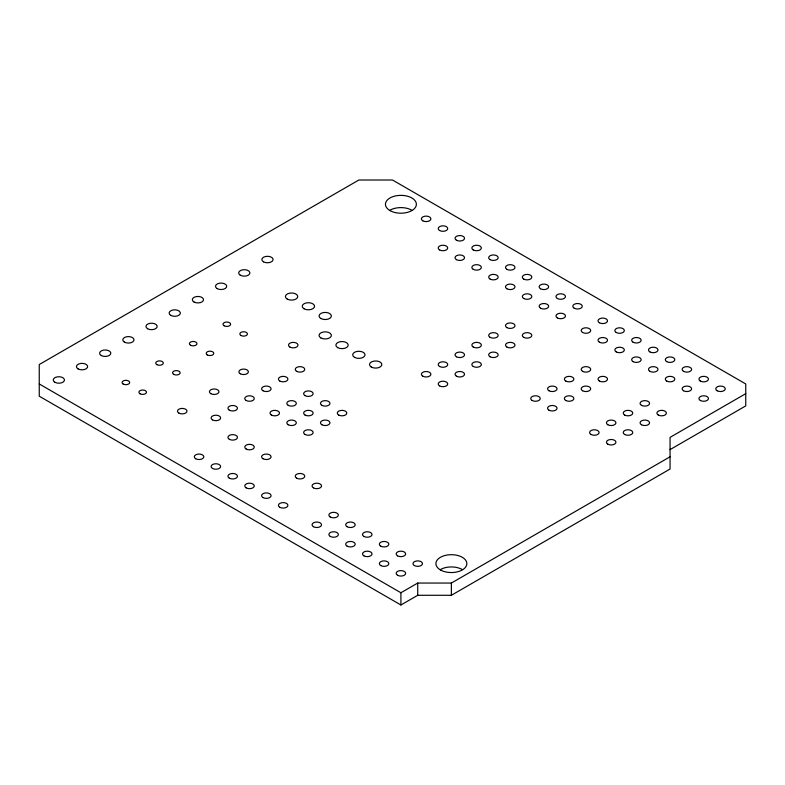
<?xml version="1.0" encoding="UTF-8"?>
<svg xmlns="http://www.w3.org/2000/svg" width="785" height="785" viewBox="0 0 785 785"><rect width="100%" height="100%" fill="white"/><g stroke="black" fill="none" stroke-linecap="round" stroke-linejoin="round"><path stroke-width="1.18" d="M39.25 383.953L400.909 592.754L417.728 583.049L451.375 583.049L670.056 456.791M745.75 393.668L670.056 437.373L670.056 469.028L451.375 595.285L417.728 595.285L400.909 604.99L39.25 396.189L39.25 364.534L358.853 180.01L392.5 180.01L745.75 383.953L745.75 405.904L670.056 449.609M451.375 583.049L451.375 595.285M417.728 583.049L417.728 595.285M400.909 592.754L400.909 604.99M440.444 569.547A15.464 8.929 0 0 1 462.306 569.547M389.978 210.213A15.464 8.929 0 0 1 411.84 210.213M548.941 410.172A4.759 2.747 0 0 0 556.899 408.946A4.759 2.747 0 0 0 551.07 405.58A4.759 2.747 0 0 0 548.941 410.172M532.122 400.468A4.759 2.747 0 0 0 540.08 399.231A4.759 2.747 0 0 0 534.251 395.866A4.759 2.747 0 0 0 532.122 400.468M565.759 400.468A4.759 2.747 0 0 0 573.717 399.231A4.759 2.747 0 0 0 567.898 395.866A4.759 2.747 0 0 0 565.759 400.468M548.941 390.753A4.759 2.747 0 0 0 556.899 389.517A4.759 2.747 0 0 0 551.07 386.161A4.759 2.747 0 0 0 548.941 390.753M582.578 390.753A4.759 2.747 0 0 0 590.546 389.517A4.759 2.747 0 0 0 584.717 386.161A4.759 2.747 0 0 0 582.578 390.753M565.759 381.039A4.759 2.747 0 0 0 573.717 379.812A4.759 2.747 0 0 0 567.898 376.447A4.759 2.747 0 0 0 565.759 381.039M599.406 381.039A4.759 2.747 0 0 0 607.364 379.812A4.759 2.747 0 0 0 601.536 376.447A4.759 2.747 0 0 0 599.406 381.039M582.578 371.325A4.759 2.747 0 0 0 590.546 370.098A4.759 2.747 0 0 0 584.717 366.732A4.759 2.747 0 0 0 582.578 371.325M262.975 458.734A4.759 2.747 0 0 0 270.933 457.508A4.759 2.747 0 0 0 265.104 454.142A4.759 2.747 0 0 0 262.975 458.734M246.156 449.02A4.759 2.747 0 0 0 254.114 447.793A4.759 2.747 0 0 0 248.286 444.428A4.759 2.747 0 0 0 246.156 449.02M229.328 439.315A4.759 2.747 0 0 0 237.296 438.079A4.759 2.747 0 0 0 231.467 434.713A4.759 2.747 0 0 0 229.328 439.315M296.622 371.325A4.759 2.747 0 0 0 304.58 370.098A4.759 2.747 0 0 0 298.751 366.732A4.759 2.747 0 0 0 296.622 371.325M279.794 381.039A4.759 2.747 0 0 0 287.752 379.812A4.759 2.747 0 0 0 281.933 376.447A4.759 2.747 0 0 0 279.794 381.039M262.975 390.753A4.759 2.747 0 0 0 270.933 389.517A4.759 2.747 0 0 0 265.104 386.161A4.759 2.747 0 0 0 262.975 390.753M246.156 400.468A4.759 2.747 0 0 0 254.114 399.231A4.759 2.747 0 0 0 248.286 395.866A4.759 2.747 0 0 0 246.156 400.468M229.328 410.172A4.759 2.747 0 0 0 237.296 408.946A4.759 2.747 0 0 0 231.467 405.58A4.759 2.747 0 0 0 229.328 410.172M212.509 419.887A4.759 2.747 0 0 0 220.467 418.66A4.759 2.747 0 0 0 214.648 415.294A4.759 2.747 0 0 0 212.509 419.887M288.203 424.744A4.759 2.747 0 0 0 296.171 423.507A4.759 2.747 0 0 0 290.342 420.152A4.759 2.747 0 0 0 288.203 424.744M305.031 415.029A4.759 2.747 0 0 0 312.989 413.803A4.759 2.747 0 0 0 307.161 410.437A4.759 2.747 0 0 0 305.031 415.029M321.85 405.325A4.759 2.747 0 0 0 329.808 404.089A4.759 2.747 0 0 0 323.979 400.723A4.759 2.747 0 0 0 321.85 405.325M178.872 413.087A4.759 2.747 0 0 0 186.83 411.86A4.759 2.747 0 0 0 181.001 408.494A4.759 2.747 0 0 0 178.872 413.087M439.6 230.505A4.759 2.747 0 0 0 447.558 229.279A4.759 2.747 0 0 0 441.729 225.913A4.759 2.747 0 0 0 439.6 230.505M422.781 220.801A4.759 2.747 0 0 0 430.739 219.564A4.759 2.747 0 0 0 424.911 216.199A4.759 2.747 0 0 0 422.781 220.801M490.066 337.334A4.759 2.747 0 0 0 498.024 336.108A4.759 2.747 0 0 0 492.195 332.742A4.759 2.747 0 0 0 490.066 337.334M506.884 269.353A4.759 2.747 0 0 0 514.842 268.127A4.759 2.747 0 0 0 509.023 264.761A4.759 2.747 0 0 0 506.884 269.353M523.703 279.067A4.759 2.747 0 0 0 531.671 277.831A4.759 2.747 0 0 0 525.842 274.475A4.759 2.747 0 0 0 523.703 279.067M490.066 259.649A4.759 2.747 0 0 0 498.024 258.412A4.759 2.747 0 0 0 492.195 255.047A4.759 2.747 0 0 0 490.066 259.649M700.328 400.468A4.759 2.747 0 0 0 708.296 399.231A4.759 2.747 0 0 0 702.467 395.866A4.759 2.747 0 0 0 700.328 400.468M683.509 390.753A4.759 2.747 0 0 0 691.467 389.517A4.759 2.747 0 0 0 685.648 386.161A4.759 2.747 0 0 0 683.509 390.753M666.691 381.039A4.759 2.747 0 0 0 674.649 379.812A4.759 2.747 0 0 0 668.82 376.447A4.759 2.747 0 0 0 666.691 381.039M649.872 371.325A4.759 2.747 0 0 0 657.83 370.098A4.759 2.747 0 0 0 652.001 366.732A4.759 2.747 0 0 0 649.872 371.325M633.044 361.62A4.759 2.747 0 0 0 641.002 360.384A4.759 2.747 0 0 0 635.183 357.018A4.759 2.747 0 0 0 633.044 361.62M616.225 351.906A4.759 2.747 0 0 0 624.183 350.669A4.759 2.747 0 0 0 618.354 347.313A4.759 2.747 0 0 0 616.225 351.906M599.406 342.191A4.759 2.747 0 0 0 607.364 340.965A4.759 2.747 0 0 0 601.536 337.599A4.759 2.747 0 0 0 599.406 342.191M582.578 332.487A4.759 2.747 0 0 0 590.546 331.25A4.759 2.747 0 0 0 584.717 327.885A4.759 2.747 0 0 0 582.578 332.487M557.35 317.915A4.759 2.747 0 0 0 565.308 316.679A4.759 2.747 0 0 0 559.479 313.323A4.759 2.747 0 0 0 557.35 317.915M540.531 308.201A4.759 2.747 0 0 0 548.489 306.974A4.759 2.747 0 0 0 542.661 303.609A4.759 2.747 0 0 0 540.531 308.201M523.703 298.486A4.759 2.747 0 0 0 531.671 297.26A4.759 2.747 0 0 0 525.842 293.894A4.759 2.747 0 0 0 523.703 298.486M506.884 288.782A4.759 2.747 0 0 0 514.842 287.546A4.759 2.747 0 0 0 509.023 284.18A4.759 2.747 0 0 0 506.884 288.782M490.066 279.067A4.759 2.747 0 0 0 498.024 277.831A4.759 2.747 0 0 0 492.195 274.475A4.759 2.747 0 0 0 490.066 279.067M473.247 269.353A4.759 2.747 0 0 0 481.205 268.127A4.759 2.747 0 0 0 475.376 264.761A4.759 2.747 0 0 0 473.247 269.353M456.419 259.649A4.759 2.747 0 0 0 464.377 258.412A4.759 2.747 0 0 0 458.558 255.047A4.759 2.747 0 0 0 456.419 259.649M439.6 249.934A4.759 2.747 0 0 0 447.558 248.698A4.759 2.747 0 0 0 441.729 245.332A4.759 2.747 0 0 0 439.6 249.934M246.156 487.868A4.759 2.747 0 0 0 254.114 486.641A4.759 2.747 0 0 0 248.286 483.275A4.759 2.747 0 0 0 246.156 487.868M641.453 405.325A4.759 2.747 0 0 0 649.421 404.089A4.759 2.747 0 0 0 643.592 400.723A4.759 2.747 0 0 0 641.453 405.325M212.509 468.449A4.759 2.747 0 0 0 220.467 467.212A4.759 2.747 0 0 0 214.648 463.847A4.759 2.747 0 0 0 212.509 468.449M337.668 347.627A6.182 3.572 0 0 0 348.01 346.028A6.182 3.572 0 0 0 340.435 341.661A6.182 3.572 0 0 0 337.668 347.627M229.328 478.163A4.759 2.747 0 0 0 237.296 476.927A4.759 2.747 0 0 0 231.467 473.561A4.759 2.747 0 0 0 229.328 478.163M313.441 526.715A4.759 2.747 0 0 0 321.399 525.489A4.759 2.747 0 0 0 315.57 522.123A4.759 2.747 0 0 0 313.441 526.715M330.259 536.43A4.759 2.747 0 0 0 338.217 535.193A4.759 2.747 0 0 0 332.398 531.837A4.759 2.747 0 0 0 330.259 536.43M363.906 555.849A4.759 2.747 0 0 0 371.864 554.622A4.759 2.747 0 0 0 366.036 551.256A4.759 2.747 0 0 0 363.906 555.849M347.078 546.144A4.759 2.747 0 0 0 355.046 544.908A4.759 2.747 0 0 0 349.217 541.542A4.759 2.747 0 0 0 347.078 546.144M380.725 565.563A4.759 2.747 0 0 0 388.683 564.337A4.759 2.747 0 0 0 382.854 560.971A4.759 2.747 0 0 0 380.725 565.563M397.544 575.277A4.759 2.747 0 0 0 405.502 574.041A4.759 2.747 0 0 0 399.683 570.685A4.759 2.747 0 0 0 397.544 575.277M330.259 517.001A4.759 2.747 0 0 0 338.217 515.774A4.759 2.747 0 0 0 332.398 512.409A4.759 2.747 0 0 0 330.259 517.001M347.078 526.715A4.759 2.747 0 0 0 355.046 525.489A4.759 2.747 0 0 0 349.217 522.123A4.759 2.747 0 0 0 347.078 526.715M363.906 536.43A4.759 2.747 0 0 0 371.864 535.193A4.759 2.747 0 0 0 366.036 531.837A4.759 2.747 0 0 0 363.906 536.43M380.725 546.144A4.759 2.747 0 0 0 388.683 544.908A4.759 2.747 0 0 0 382.854 541.542A4.759 2.747 0 0 0 380.725 546.144M414.372 565.563A4.759 2.747 0 0 0 422.33 564.337A4.759 2.747 0 0 0 416.501 560.971A4.759 2.747 0 0 0 414.372 565.563M397.544 555.849A4.759 2.747 0 0 0 405.502 554.622A4.759 2.747 0 0 0 399.683 551.256A4.759 2.747 0 0 0 397.544 555.849M456.419 240.22A4.759 2.747 0 0 0 464.377 238.993A4.759 2.747 0 0 0 458.558 235.628A4.759 2.747 0 0 0 456.419 240.22M683.509 371.325A4.759 2.747 0 0 0 691.467 370.098A4.759 2.747 0 0 0 685.648 366.732A4.759 2.747 0 0 0 683.509 371.325M666.691 361.62A4.759 2.747 0 0 0 674.649 360.384A4.759 2.747 0 0 0 668.82 357.018A4.759 2.747 0 0 0 666.691 361.62M649.872 351.906A4.759 2.747 0 0 0 657.83 350.669A4.759 2.747 0 0 0 652.001 347.313A4.759 2.747 0 0 0 649.872 351.906M633.044 342.191A4.759 2.747 0 0 0 641.002 340.965A4.759 2.747 0 0 0 635.183 337.599A4.759 2.747 0 0 0 633.044 342.191M616.225 332.487A4.759 2.747 0 0 0 624.183 331.25A4.759 2.747 0 0 0 618.354 327.885A4.759 2.747 0 0 0 616.225 332.487M574.169 308.201A4.759 2.747 0 0 0 582.127 306.974A4.759 2.747 0 0 0 576.308 303.609A4.759 2.747 0 0 0 574.169 308.201M599.406 322.772A4.759 2.747 0 0 0 607.364 321.536A4.759 2.747 0 0 0 601.536 318.17A4.759 2.747 0 0 0 599.406 322.772M540.531 288.782A4.759 2.747 0 0 0 548.489 287.546A4.759 2.747 0 0 0 542.661 284.18A4.759 2.747 0 0 0 540.531 288.782M557.35 298.486A4.759 2.747 0 0 0 565.308 297.26A4.759 2.747 0 0 0 559.479 293.894A4.759 2.747 0 0 0 557.35 298.486M124.413 342.123A5.623 3.248 0 0 0 133.823 340.67A5.623 3.248 0 0 0 126.935 336.696A5.623 3.248 0 0 0 124.413 342.123M101.236 355.507A5.623 3.248 0 0 0 110.636 354.055A5.623 3.248 0 0 0 103.757 350.081A5.623 3.248 0 0 0 101.236 355.507M170.777 315.364A5.623 3.248 0 0 0 180.177 313.902A5.623 3.248 0 0 0 173.299 309.928A5.623 3.248 0 0 0 170.777 315.364M147.6 328.738A5.623 3.248 0 0 0 157 327.286A5.623 3.248 0 0 0 150.112 323.312A5.623 3.248 0 0 0 147.6 328.738M193.954 301.98A5.623 3.248 0 0 0 203.354 300.527A5.623 3.248 0 0 0 196.476 296.553A5.623 3.248 0 0 0 193.954 301.98M217.131 288.595A5.623 3.248 0 0 0 226.531 287.143A5.623 3.248 0 0 0 219.653 283.169A5.623 3.248 0 0 0 217.131 288.595M78.058 368.891A5.623 3.248 0 0 0 87.459 367.439A5.623 3.248 0 0 0 80.58 363.465A5.623 3.248 0 0 0 78.058 368.891M54.881 382.275A5.623 3.248 0 0 0 64.282 380.813A5.623 3.248 0 0 0 57.403 376.839A5.623 3.248 0 0 0 54.881 382.275M263.495 261.827A5.623 3.248 0 0 0 272.895 260.375A5.623 3.248 0 0 0 266.007 256.401A5.623 3.248 0 0 0 263.495 261.827M240.308 275.211A5.623 3.248 0 0 0 249.718 273.759A5.623 3.248 0 0 0 242.83 269.785A5.623 3.248 0 0 0 240.308 275.211M354.486 357.342A6.182 3.572 0 0 0 364.829 355.742A6.182 3.572 0 0 0 357.253 351.376A6.182 3.572 0 0 0 354.486 357.342M371.305 367.056A6.182 3.572 0 0 0 381.647 365.457A6.182 3.572 0 0 0 374.082 361.08A6.182 3.572 0 0 0 371.305 367.056M304.021 308.78A6.182 3.572 0 0 0 314.363 307.18A6.182 3.572 0 0 0 306.798 302.814A6.182 3.572 0 0 0 304.021 308.78M287.202 299.075A6.182 3.572 0 0 0 297.544 297.476A6.182 3.572 0 0 0 289.969 293.099A6.182 3.572 0 0 0 287.202 299.075M320.839 318.494A6.182 3.572 0 0 0 331.182 316.895A6.182 3.572 0 0 0 323.616 312.528A6.182 3.572 0 0 0 320.839 318.494M320.839 337.923A6.182 3.572 0 0 0 331.182 336.323A6.182 3.572 0 0 0 323.616 331.947A6.182 3.572 0 0 0 320.839 337.923M262.975 497.582A4.759 2.747 0 0 0 270.933 496.346A4.759 2.747 0 0 0 265.104 492.99A4.759 2.747 0 0 0 262.975 497.582M195.691 458.734A4.759 2.747 0 0 0 203.649 457.508A4.759 2.747 0 0 0 197.82 454.142A4.759 2.747 0 0 0 195.691 458.734M473.247 249.934A4.759 2.747 0 0 0 481.205 248.698A4.759 2.747 0 0 0 475.376 245.332A4.759 2.747 0 0 0 473.247 249.934M700.328 381.039A4.759 2.747 0 0 0 708.296 379.812A4.759 2.747 0 0 0 702.467 376.447A4.759 2.747 0 0 0 700.328 381.039M717.156 390.753A4.759 2.747 0 0 0 725.114 389.517A4.759 2.747 0 0 0 719.286 386.161A4.759 2.747 0 0 0 717.156 390.753M279.794 507.296A4.759 2.747 0 0 0 287.752 506.06A4.759 2.747 0 0 0 281.933 502.694A4.759 2.747 0 0 0 279.794 507.296M305.031 395.611A4.759 2.747 0 0 0 312.989 394.374A4.759 2.747 0 0 0 307.161 391.009A4.759 2.747 0 0 0 305.031 395.611M305.031 434.458A4.759 2.747 0 0 0 312.989 433.222A4.759 2.747 0 0 0 307.161 429.856A4.759 2.747 0 0 0 305.031 434.458M338.669 415.029A4.759 2.747 0 0 0 346.627 413.803A4.759 2.747 0 0 0 340.808 410.437A4.759 2.747 0 0 0 338.669 415.029M321.85 424.744A4.759 2.747 0 0 0 329.808 423.507A4.759 2.747 0 0 0 323.979 420.152A4.759 2.747 0 0 0 321.85 424.744M240.269 373.758A4.759 2.747 0 0 0 248.227 372.522A4.759 2.747 0 0 0 242.398 369.166A4.759 2.747 0 0 0 240.269 373.758M210.831 393.668A4.759 2.747 0 0 0 218.789 392.431A4.759 2.747 0 0 0 212.961 389.066A4.759 2.747 0 0 0 210.831 393.668M289.891 347.048A4.759 2.747 0 0 0 297.849 345.822A4.759 2.747 0 0 0 292.02 342.456A4.759 2.747 0 0 0 289.891 347.048M523.703 337.334A4.759 2.747 0 0 0 531.671 336.108A4.759 2.747 0 0 0 525.842 332.742A4.759 2.747 0 0 0 523.703 337.334M439.6 385.896A4.759 2.747 0 0 0 447.558 384.67A4.759 2.747 0 0 0 441.729 381.304A4.759 2.747 0 0 0 439.6 385.896M506.884 327.63A4.759 2.747 0 0 0 514.842 326.393A4.759 2.747 0 0 0 509.023 323.027A4.759 2.747 0 0 0 506.884 327.63M422.781 376.182A4.759 2.747 0 0 0 430.739 374.955A4.759 2.747 0 0 0 424.911 371.59A4.759 2.747 0 0 0 422.781 376.182M296.622 478.163A4.759 2.747 0 0 0 304.58 476.927A4.759 2.747 0 0 0 298.751 473.561A4.759 2.747 0 0 0 296.622 478.163M313.441 487.868A4.759 2.747 0 0 0 321.399 486.641A4.759 2.747 0 0 0 315.57 483.275A4.759 2.747 0 0 0 313.441 487.868M473.247 347.048A4.759 2.747 0 0 0 481.205 345.822A4.759 2.747 0 0 0 475.376 342.456A4.759 2.747 0 0 0 473.247 347.048M506.884 347.048A4.759 2.747 0 0 0 514.842 345.822A4.759 2.747 0 0 0 509.023 342.456A4.759 2.747 0 0 0 506.884 347.048M456.419 356.763A4.759 2.747 0 0 0 464.377 355.526A4.759 2.747 0 0 0 458.558 352.171A4.759 2.747 0 0 0 456.419 356.763M490.066 356.763A4.759 2.747 0 0 0 498.024 355.526A4.759 2.747 0 0 0 492.195 352.171A4.759 2.747 0 0 0 490.066 356.763M439.6 366.477A4.759 2.747 0 0 0 447.558 365.241A4.759 2.747 0 0 0 441.729 361.875A4.759 2.747 0 0 0 439.6 366.477M473.247 366.477A4.759 2.747 0 0 0 481.205 365.241A4.759 2.747 0 0 0 475.376 361.875A4.759 2.747 0 0 0 473.247 366.477M271.384 415.029A4.759 2.747 0 0 0 279.342 413.803A4.759 2.747 0 0 0 273.523 410.437A4.759 2.747 0 0 0 271.384 415.029M456.419 376.182A4.759 2.747 0 0 0 464.377 374.955A4.759 2.747 0 0 0 458.558 371.59A4.759 2.747 0 0 0 456.419 376.182M288.203 405.325A4.759 2.747 0 0 0 296.171 404.089A4.759 2.747 0 0 0 290.342 400.723A4.759 2.747 0 0 0 288.203 405.325M173.652 374.337A3.807 2.198 0 0 0 180.02 373.356A3.807 2.198 0 0 0 175.359 370.667A3.807 2.198 0 0 0 173.652 374.337M156.833 364.623A3.807 2.198 0 0 0 163.192 363.641A3.807 2.198 0 0 0 158.541 360.953A3.807 2.198 0 0 0 156.833 364.623M190.48 345.204A3.807 2.198 0 0 0 196.839 344.222A3.807 2.198 0 0 0 192.178 341.534A3.807 2.198 0 0 0 190.48 345.204M207.299 354.918A3.807 2.198 0 0 0 213.657 353.927A3.807 2.198 0 0 0 209.006 351.238A3.807 2.198 0 0 0 207.299 354.918M224.118 325.775A3.807 2.198 0 0 0 230.486 324.794A3.807 2.198 0 0 0 225.825 322.105A3.807 2.198 0 0 0 224.118 325.775M240.946 335.489A3.807 2.198 0 0 0 247.304 334.508A3.807 2.198 0 0 0 242.643 331.82A3.807 2.198 0 0 0 240.946 335.489M123.196 384.051A3.807 2.198 0 0 0 129.554 383.07A3.807 2.198 0 0 0 124.893 380.382A3.807 2.198 0 0 0 123.196 384.051M140.015 393.766A3.807 2.198 0 0 0 146.373 392.775A3.807 2.198 0 0 0 141.722 390.086A3.807 2.198 0 0 0 140.015 393.766M607.816 444.163A4.759 2.747 0 0 0 615.774 442.936A4.759 2.747 0 0 0 609.945 439.571A4.759 2.747 0 0 0 607.816 444.163M590.997 434.458A4.759 2.747 0 0 0 598.955 433.222A4.759 2.747 0 0 0 593.126 429.856A4.759 2.747 0 0 0 590.997 434.458M624.634 434.458A4.759 2.747 0 0 0 632.592 433.222A4.759 2.747 0 0 0 626.773 429.856A4.759 2.747 0 0 0 624.634 434.458M607.816 424.744A4.759 2.747 0 0 0 615.774 423.507A4.759 2.747 0 0 0 609.945 420.152A4.759 2.747 0 0 0 607.816 424.744M641.453 424.744A4.759 2.747 0 0 0 649.421 423.507A4.759 2.747 0 0 0 643.592 420.152A4.759 2.747 0 0 0 641.453 424.744M624.634 415.029A4.759 2.747 0 0 0 632.592 413.803A4.759 2.747 0 0 0 626.773 410.437A4.759 2.747 0 0 0 624.634 415.029M658.281 415.029A4.759 2.747 0 0 0 666.239 413.803A4.759 2.747 0 0 0 660.411 410.437A4.759 2.747 0 0 0 658.281 415.029M440.444 569.939A15.464 8.929 0 0 0 466.31 565.936A15.464 8.929 0 0 0 447.371 554.995A15.464 8.929 0 0 0 440.444 569.939M389.978 210.596A15.464 8.929 0 0 0 415.844 206.602A15.464 8.929 0 0 0 396.906 195.661A15.464 8.929 0 0 0 389.978 210.596"/></g></svg>
